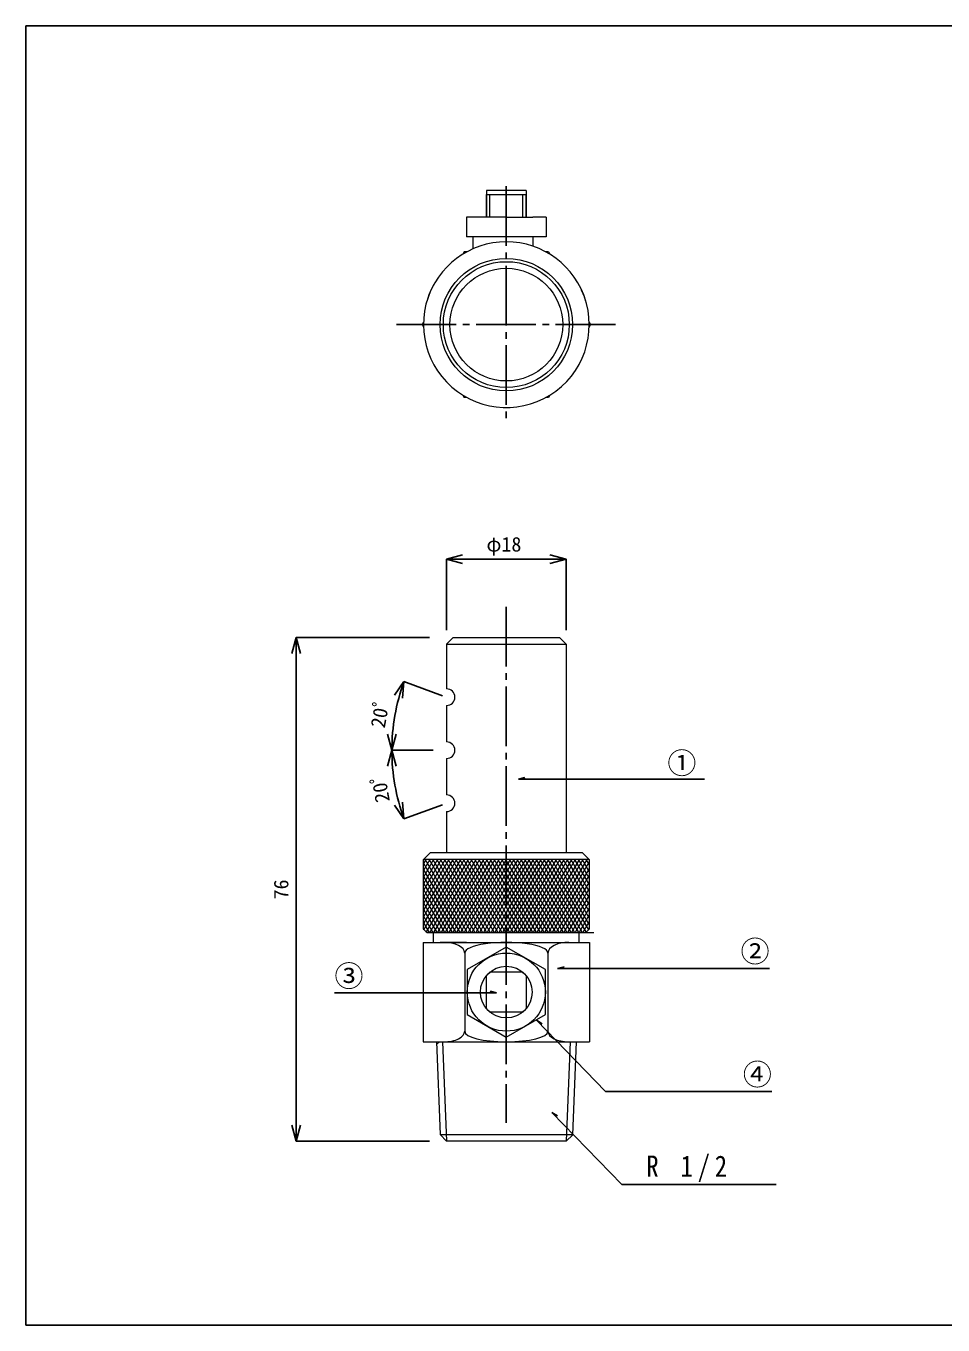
# Model space of a CAD drawing. Units: millimetres on the paper. Extents: x -140 to 140, y -97 to 99.
# Drawn here: x -139.9 to -1.7, y -96.9 to 99.1 of the extents above; entities that cross this region are included whole.
import ezdxf
from ezdxf.enums import TextEntityAlignment as Align

# ---------------------------------------------------------------- set-up
doc = ezdxf.new("R2010")
doc.units = ezdxf.units.MM
doc.linetypes.add('CHAIN2', pattern=[12, 9, -1, 1, -1])
for name, color, linetype in [('0-0_図面枠', 7, 'Continuous'), ('0-6', 4, 'Continuous'), ('0-7', 7, 'Continuous')]:
    doc.layers.add(name, color=color, linetype=linetype)
doc.layers.add('0-1_ノズル', color=4, linetype='Continuous', lineweight=18)
doc.styles.add('ＭＳ ゴシック', font='')
doc.styles.get('ＭＳ ゴシック').set_extended_font_data('MS Gothic')

msp = doc.modelspace()

# ---------------------------------------------------------------- linework, layer by layer
at = {"layer": '0-0_図面枠', "color": 5}
msp.add_line((-139.949, 99.1), (140.051, 99.1), dxfattribs=at)
at = {"layer": '0-0_図面枠', "linetype": 'CHAIN2'}
for p, q in [((-67.507, 74.916), (-67.507, 39.162)), ((-84.067, 54.039), (-50.947, 54.039)), ((-67.507, 11.439), (-67.507, -66.371))]:
    msp.add_line(p, q, dxfattribs=at)
at = {"layer": '0-0_図面枠', "color": 5}
msp.add_lwpolyline([(-139.949, 99.1), (-139.949, -96.9), (140.051, -96.9), (140.051, 99.1)], dxfattribs=at)
at = {"layer": '0-1_ノズル', "color": 5}
msp.add_line((-139.949, 99.1), (140.051, 99.1), dxfattribs=at)
at = {"layer": '0-1_ノズル', "color": 7}
for p, q in [((-64.507, 74.278), (-70.507, 74.278)), ((-70.507, 74.278), (-70.507, 70.278)), ((-70.507, 73.655), (-64.507, 73.655)), ((-70.507, 70.278), (-70.507, 73.655)), ((-69.999, 70.278), (-69.999, 73.655)), ((-65.015, 70.278), (-65.015, 73.655)), ((-64.507, 74.278), (-64.507, 70.278)), ((-64.507, 70.278), (-64.507, 73.655)), ((-73.507, 70.278), (-73.507, 67.278)), ((-67.507, 70.278), (-73.507, 70.278)), ((-67.507, 70.278), (-63.507, 70.278)), ((-61.507, 70.278), (-63.507, 70.278)), ((-61.507, 70.278), (-61.507, 67.278)), ((-63.202, 67.278), (-73.507, 67.278)), ((-72.507, 65.495), (-72.507, 67.278)), ((-61.507, 67.278), (-63.507, 67.278)), ((-63.507, 67.278), (-63.507, 65.882)), ((-61.156, 65.039), (-61.57, 65.039)), ((-61.156, 65.039), (-60.95, 64.681)), ((-80.002, 54.397), (-80.209, 54.039)), ((-80.209, 54.039), (-80.002, 53.681)), ((-55.012, 54.397), (-54.806, 54.039)), ((-54.806, 54.039), (-55.012, 53.681)), ((-74.065, 43.397), (-73.858, 43.039)), ((-60.95, 43.397), (-61.156, 43.039)), ((-73.445, 43.039), (-73.858, 43.039)), ((-61.156, 43.039), (-61.57, 43.039)), ((-58.507, 5.828), (-59.507, 6.828)), ((-76.507, 5.828), (-76.507, -0.922)), ((-76.507, -3.422), (-76.507, -8.922)), ((-76.507, -11.422), (-76.507, -16.922)), ((-76.507, -19.422), (-76.507, -25.672)), ((-80.007, -26.672), (-79.007, -25.672)), ((-80.007, -37.172), (-80.007, -26.672)), ((-55.007, -26.672), (-80.007, -26.672)), ((-55.007, -26.672), (-56.007, -25.672)), ((-55.007, -26.672), (-55.007, -37.172)), ((-80.007, -37.172), (-79.507, -37.672)), ((-80.007, -37.172), (-79.507, -37.672)), ((-55.507, -37.672), (-55.007, -37.172)), ((-80.067, -39.172), (-54.947, -39.172)), ((-80.067, -39.172), (-80.067, -54.172)), ((-80.067, -39.172), (-54.947, -39.172)), ((-79.507, -37.672), (-55.507, -37.672)), ((-79.507, -37.672), (-54.33, -37.672)), ((-78.507, -39.172), (-78.507, -37.672)), ((-73.507, -39.172), (-77.507, -39.172)), ((-56.507, -39.172), (-56.507, -37.672)), ((-54.947, -39.172), (-54.947, -54.172)), ((-73.787, -40.772), (-73.787, -52.572)), ((-67.507, -39.872), (-73.396, -43.272)), ((-61.618, -43.272), (-67.507, -39.872)), ((-61.227, -40.772), (-61.227, -52.572)), ((-73.396, -43.272), (-73.396, -50.072)), ((-70.007, -43.672), (-70.507, -44.172)), ((-70.507, -49.172), (-70.507, -44.172)), ((-65.007, -43.672), (-70.007, -43.672)), ((-64.507, -44.172), (-65.007, -43.672)), ((-64.507, -44.172), (-64.507, -49.172)), ((-73.396, -50.072), (-67.507, -53.472)), ((-70.507, -49.172), (-70.007, -49.672)), ((-65.007, -49.672), (-70.007, -49.672)), ((-65.007, -49.672), (-64.507, -49.172)), ((-80.067, -54.172), (-54.947, -54.172)), ((-78.062, -54.172), (-77.508, -68.171)), ((-77.597, -54.172), (-78.046, -54.572)), ((-77.132, -54.181), (-76.507, -69.172)), ((-57.895, -54.172), (-58.49, -69.172)), ((-56.969, -54.172), (-57.508, -68.18)), ((-77.508, -68.171), (-57.508, -68.171)), ((-76.507, -69.172), (-77.508, -68.171)), ((-58.49, -69.172), (-57.499, -68.181)), ((-58.491, -69.172), (-76.507, -69.172)), ((-58.49, -69.172), (-58.491, -69.172))]:
    msp.add_line(p, q, dxfattribs=at)
at = {"layer": '0-1_ノズル'}
for p, q in [((-79.632, -26.672), (-80.007, -27.323)), ((-79.054, -26.672), (-80.007, -28.323)), ((-78.477, -26.672), (-80.007, -29.323)), ((-77.9, -26.672), (-80.007, -30.323)), ((-77.322, -26.672), (-80.007, -31.323)), ((-76.745, -26.672), (-80.007, -32.323)), ((-76.168, -26.672), (-80.007, -33.323)), ((-75.59, -26.672), (-80.007, -34.323)), ((-75.013, -26.672), (-80.007, -35.323)), ((-74.436, -26.672), (-80.007, -36.323)), ((-73.858, -26.672), (-80.007, -37.323)), ((-80.007, -27.208), (-73.966, -37.672)), ((-79.739, -26.672), (-73.389, -37.672)), ((-73.281, -26.672), (-79.632, -37.672)), ((-79.162, -26.672), (-72.811, -37.672)), ((-72.703, -26.672), (-79.054, -37.672)), ((-78.585, -26.672), (-72.234, -37.672)), ((-72.126, -26.672), (-78.477, -37.672)), ((-78.007, -26.672), (-71.656, -37.672)), ((-71.549, -26.672), (-77.9, -37.672)), ((-77.43, -26.672), (-71.079, -37.672)), ((-70.971, -26.672), (-77.322, -37.672)), ((-76.853, -26.672), (-70.502, -37.672)), ((-70.394, -26.672), (-76.745, -37.672)), ((-76.275, -26.672), (-69.924, -37.672)), ((-69.817, -26.672), (-76.168, -37.672)), ((-75.698, -26.672), (-69.347, -37.672)), ((-69.239, -26.672), (-75.59, -37.672)), ((-75.121, -26.672), (-68.77, -37.672)), ((-68.662, -26.672), (-75.013, -37.672)), ((-74.543, -26.672), (-68.192, -37.672)), ((-68.085, -26.672), (-74.436, -37.672)), ((-73.966, -26.672), (-67.615, -37.672)), ((-67.507, -26.672), (-73.858, -37.672)), ((-73.389, -26.672), (-67.507, -36.859)), ((-72.811, -26.672), (-67.507, -35.859)), ((-72.234, -26.672), (-67.507, -34.859)), ((-71.656, -26.672), (-67.507, -33.859)), ((-71.079, -26.672), (-67.507, -32.859)), ((-70.502, -26.672), (-67.507, -31.859)), ((-69.924, -26.672), (-67.507, -30.859)), ((-69.347, -26.672), (-67.507, -29.859)), ((-68.77, -26.672), (-67.507, -28.859)), ((-68.192, -26.672), (-67.507, -27.859)), ((-67.615, -26.672), (-61.264, -37.672)), ((-66.93, -26.672), (-67.507, -27.672)), ((-66.353, -26.672), (-67.507, -28.672)), ((-65.775, -26.672), (-67.507, -29.672)), ((-65.198, -26.672), (-67.507, -30.672)), ((-64.621, -26.672), (-67.507, -31.672)), ((-64.043, -26.672), (-67.507, -32.672)), ((-63.466, -26.672), (-67.507, -33.672)), ((-62.889, -26.672), (-67.507, -34.672)), ((-62.311, -26.672), (-67.507, -35.672)), ((-61.734, -26.672), (-67.507, -36.672)), ((-61.156, -26.672), (-67.507, -37.672)), ((-67.038, -26.672), (-60.687, -37.672)), ((-60.579, -26.672), (-66.93, -37.672)), ((-66.46, -26.672), (-60.109, -37.672)), ((-60.002, -26.672), (-66.353, -37.672)), ((-65.883, -26.672), (-59.532, -37.672)), ((-59.424, -26.672), (-65.775, -37.672)), ((-65.306, -26.672), (-58.955, -37.672)), ((-58.847, -26.672), (-65.209, -37.692)), ((-64.728, -26.672), (-58.377, -37.672)), ((-58.27, -26.672), (-64.621, -37.672)), ((-64.151, -26.672), (-57.8, -37.672)), ((-57.692, -26.672), (-64.043, -37.672)), ((-63.574, -26.672), (-57.223, -37.672)), ((-57.115, -26.672), (-63.466, -37.672)), ((-62.996, -26.672), (-56.645, -37.672)), ((-56.538, -26.672), (-62.889, -37.672)), ((-62.419, -26.672), (-56.068, -37.672)), ((-55.96, -26.672), (-62.311, -37.672)), ((-61.842, -26.672), (-55.491, -37.672)), ((-55.383, -26.672), (-61.734, -37.672)), ((-61.264, -26.672), (-55.131, -37.296)), ((-55.007, -27.022), (-61.156, -37.672)), ((-60.687, -26.672), (-55.007, -36.509)), ((-60.109, -26.672), (-55.007, -35.509)), ((-59.532, -26.672), (-55.007, -34.509)), ((-58.955, -26.672), (-55.007, -33.509)), ((-58.377, -26.672), (-55.007, -32.509)), ((-57.8, -26.672), (-55.007, -31.509)), ((-57.223, -26.672), (-55.007, -30.509)), ((-56.645, -26.672), (-55.007, -29.509)), ((-56.068, -26.672), (-55.007, -28.509)), ((-55.491, -26.672), (-55.007, -27.509)), ((-80.007, -28.208), (-74.543, -37.672)), ((-80.007, -29.208), (-75.121, -37.672)), ((-67.507, -27.672), (-73.281, -37.672)), ((-67.507, -28.672), (-72.703, -37.672)), ((-67.507, -27.859), (-61.842, -37.672)), ((-67.507, -28.859), (-62.419, -37.672)), ((-55.007, -28.022), (-60.579, -37.672)), ((-55.007, -29.022), (-60.002, -37.672)), ((-80.007, -30.208), (-75.698, -37.672)), ((-80.007, -31.208), (-76.275, -37.672)), ((-67.507, -29.672), (-72.126, -37.672)), ((-67.507, -30.672), (-71.549, -37.672)), ((-67.507, -29.859), (-62.996, -37.672)), ((-67.507, -30.859), (-63.574, -37.672)), ((-55.007, -30.022), (-59.424, -37.672)), ((-55.007, -31.022), (-58.847, -37.672)), ((-80.007, -32.208), (-76.853, -37.672)), ((-80.007, -33.208), (-77.43, -37.672)), ((-67.507, -31.672), (-70.971, -37.672)), ((-67.507, -32.672), (-70.394, -37.672)), ((-67.507, -31.859), (-64.151, -37.672)), ((-67.507, -32.859), (-64.728, -37.672)), ((-55.007, -32.022), (-58.27, -37.672)), ((-55.007, -33.022), (-57.692, -37.672)), ((-80.007, -34.208), (-78.007, -37.672)), ((-80.007, -35.208), (-78.585, -37.672)), ((-67.507, -33.672), (-69.817, -37.672)), ((-67.507, -34.672), (-69.239, -37.672)), ((-67.507, -33.859), (-65.306, -37.672)), ((-67.507, -34.859), (-65.883, -37.672)), ((-55.007, -34.022), (-57.115, -37.672)), ((-55.007, -35.022), (-56.538, -37.672)), ((-80.007, -36.208), (-79.162, -37.672)), ((-67.507, -35.672), (-68.662, -37.672)), ((-67.507, -36.672), (-68.085, -37.672)), ((-67.507, -35.859), (-66.46, -37.672)), ((-67.507, -36.859), (-67.038, -37.672)), ((-55.007, -36.022), (-55.96, -37.672)), ((-55.007, -37.022), (-55.213, -37.378))]:
    msp.add_line(p, q, dxfattribs=at)
at = {"layer": '0-1_ノズル', "color": 5}
msp.add_lwpolyline([(-139.949, 99.1), (-139.949, -96.9), (140.051, -96.9), (140.051, 99.1)], dxfattribs=at)
at = {"layer": '0-1_ノズル', "color": 7}
for points in [[(-73.445, 65.039), (-73.858, 65.039), (-74.065, 64.681)], [(-76.507, 5.828), (-75.507, 6.828), (-59.507, 6.828)], [(-76.507, 5.828), (-58.507, 5.828), (-58.507, -25.672)], [(-56.007, -25.672), (-70.816, -25.672), (-79.007, -25.672)], [(-67.507, -53.472), (-61.618, -50.072), (-61.618, -43.272)]]:
    msp.add_lwpolyline(points, dxfattribs=at)
at = {"layer": '0-1_ノズル', "color": 8}
for radius in [10, 9.5]:
    msp.add_circle((-67.507, 54.039), radius, dxfattribs=at)
at = {"layer": '0-1_ノズル', "color": 7}
for centre, radius in [((-67.507, 54.039), 8.5), ((-67.507, -46.672), 5.889), ((-67.507, -46.672), 3.9)]:
    msp.add_circle(centre, radius, dxfattribs=at)
for centre, radius, start, end in [((-67.507, 54.039), 12.5, 16.2602, 163.7398), ((-67.507, 54.039), 12.5, 150.91893, 24.67932), ((-76.507, -2.172), 1.25, 270, 90), ((-76.507, -10.172), 1.25, 270, 90), ((-76.507, -18.172), 1.25, 270, 90)]:
    msp.add_arc(centre, radius, start, end, dxfattribs=at)
for centre, major_axis, ratio, start_param, end_param in [((-76.927, -40.772), (-3.14, 0), 0.509554, 3.1415927, 4.712389), ((-76.927, -40.772), (-3.14, 0), 0.509554, 3.1415927, 4.712389), ((-67.507, -40.772), (6.28, 0), 0.254777, 6.2831853, 9.424778), ((-67.507, -40.772), (6.28, 0), 0.254777, 6.2831853, 9.424778), ((-58.087, -40.772), (3.14, 0), 0.509554, 1.5707963, 3.1415927), ((-58.087, -40.772), (3.14, 0), 0.509554, 1.5707963, 3.1415927), ((-76.927, -52.572), (-3.14, 0), 0.509554, 1.5707963, 3.1415927), ((-67.507, -52.572), (6.28, 0), 0.254777, 3.1415927, 6.2831853), ((-58.087, -52.572), (3.14, 0), 0.509554, 3.1415927, 4.712389)]:
    msp.add_ellipse(centre, major_axis=major_axis, ratio=ratio, start_param=start_param, end_param=end_param, dxfattribs=at)
at = {"layer": '0-6'}
for p, q in [((-76.507, 18.642), (-74.093, 19.289)), ((-76.507, 18.642), (-58.507, 18.642)), ((-76.507, 18.642), (-74.093, 17.995)), ((-76.507, 18.642), (-76.507, 7.921)), ((-58.507, 18.642), (-60.922, 19.289)), ((-58.507, 18.642), (-60.922, 17.995)), ((-58.507, 18.642), (-58.507, 7.921)), ((-99.214, 6.828), (-99.861, 4.413)), ((-99.214, -69.172), (-99.214, 6.828)), ((-99.214, 6.828), (-98.567, 4.413)), ((-99.214, 6.828), (-79.113, 6.828)), ((-82.947, 0.172), (-84.381, -1.876)), ((-82.947, 0.172), (-83.165, -2.319)), ((-77.114, -1.951), (-82.947, 0.172)), ((-84.771, -10.172), (-85.418, -7.758)), ((-84.771, -10.172), (-84.124, -7.758)), ((-84.771, -10.172), (-85.418, -12.587)), ((-78.564, -10.172), (-84.771, -10.172)), ((-84.771, -10.172), (-84.124, -12.587)), ((-78.564, -10.172), (-84.771, -10.172)), ((-82.947, -20.516), (-84.381, -18.468)), ((-82.947, -20.516), (-83.165, -18.026)), ((-77.114, -18.393), (-82.947, -20.516)), ((-99.214, -69.172), (-99.861, -66.758)), ((-99.214, -69.172), (-98.567, -66.758)), ((-99.214, -69.172), (-79.113, -69.172))]:
    msp.add_line(p, q, dxfattribs=at)
for start, end in [(160, 180), (180, 200)]:
    msp.add_arc((-54.528, -10.172), 30.244, start, end, dxfattribs=at)
at = {"layer": '0-7'}
for p, q in [((-65.691, -14.534), (-64.725, -14.275)), ((-65.691, -14.534), (-37.622, -14.534)), ((-59.773, -43.093), (-58.807, -42.834)), ((-59.773, -43.093), (-27.807, -43.093)), ((-68.98, -46.804), (-93.432, -46.804)), ((-68.98, -46.804), (-69.946, -46.545)), ((-62.948, -50.919), (-52.529, -61.659)), ((-62.948, -50.919), (-62.089, -51.432)), ((-52.529, -61.659), (-27.458, -61.659)), ((-60.629, -64.848), (-50.11, -75.69)), ((-60.629, -64.848), (-59.77, -65.361)), ((-50.11, -75.69), (-26.795, -75.69))]:
    msp.add_line(p, q, dxfattribs=at)

# ---------------------------------------------------------------- texts
at = {"layer": '0-6', "color": 7, "style": 'ＭＳ ゴシック'}
msp.add_text('φ18', height=2.199, dxfattribs=at).set_placement((-70.507, 19.142), align=Align.BOTTOM_LEFT)
for s, rotation, p in [('20ﾟ', 80, (-85.195, -7.05)), ('20ﾟ', 100, (-84.414, -17.727)), ('76', 90, (-99.714, -32.672))]:
    msp.add_text(s, height=2.199, rotation=rotation, dxfattribs=at).set_placement(p, align=Align.BOTTOM_LEFT)
at = {"layer": '0-7', "style": 'ＭＳ ゴシック'}
for s, p in [('①', (-43.224, -14.68)), ('②', (-32.185, -43.093)), ('③', (-93.432, -46.804)), ('④', (-31.836, -61.659))]:
    msp.add_text(s, height=3.21, dxfattribs=at).set_placement(p, align=Align.BOTTOM_LEFT)
at = {"layer": '0-7', "insert": (-46.391, -75.317), "char_height": 3.21, "attachment_point": 7, "style": 'ＭＳ ゴシック'}
msp.add_mtext('\\T1.39;\\W0.85;R\\~1/2', dxfattribs=at)

doc.saveas('drawing.dxf')
